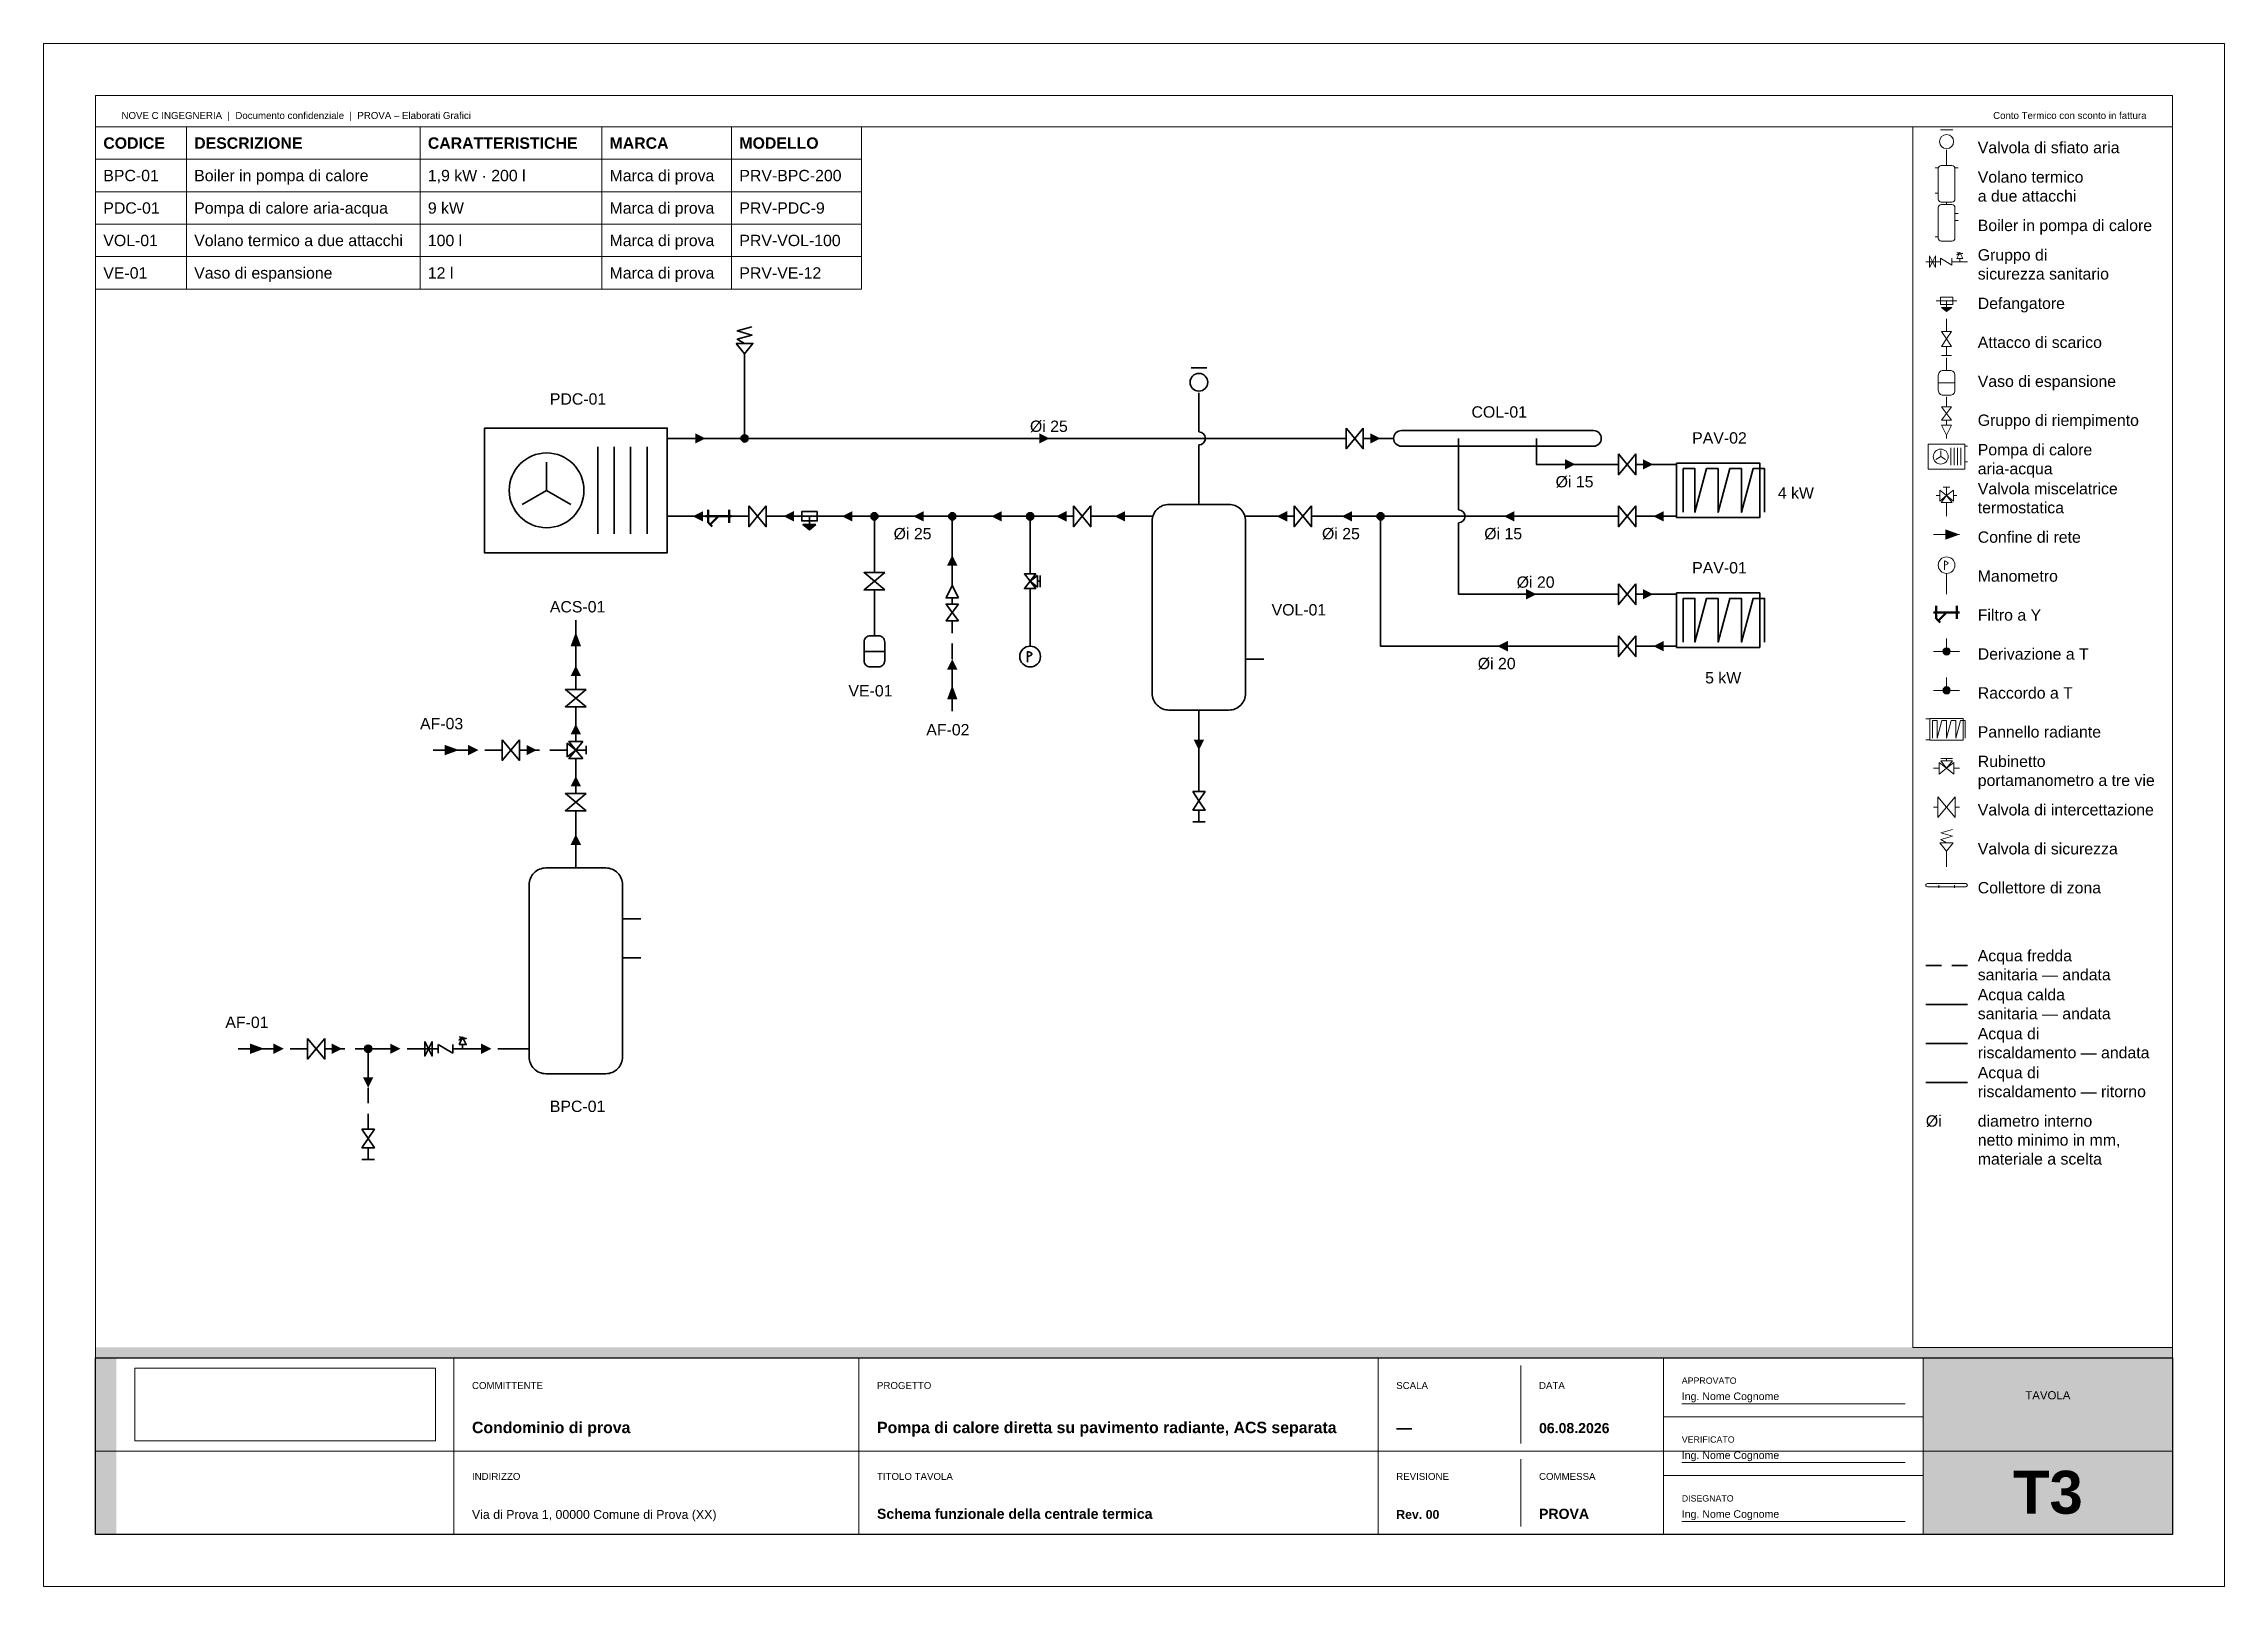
# Paper-space layout 'A3' of a CAD drawing. Header units: millimetres. Extents: x 0 to 420, y 0 to 297.
# The model-space entities are those that its viewports show. They can reach past a viewport. Long polylines and large blocks are cut down to what shows.
import ezdxf
from ezdxf.enums import TextEntityAlignment as Align

# ---------------------------------------------------------------- set-up
doc = ezdxf.new("R2010")
doc.units = ezdxf.units.MM
doc.linetypes.add('NOVEC_TRATTO_3_2', pattern=[5, 3, -2])
doc.layers.add('G-ANNO-NPLT', color=7, linetype='Continuous', lineweight=18, plot=False)
for name, color, linetype, lineweight in [('G-ANNO-TTLB', 7, 'Continuous', 18), ('M-ANNO-DIAM', 7, 'Continuous', 18), ('M-ANNO-IDEN', 7, 'Continuous', 18), ('M-ANNO-LEGN', 7, 'Continuous', 18), ('M-ANNO-SCHD', 7, 'Continuous', 18), ('M-DIAG-EQPM', 7, 'Continuous', 35)]:
    doc.layers.add(name, color=color, linetype=linetype, lineweight=lineweight)
for name, color, linetype, lineweight, true_color in [('M-HWTR-RETN', 142, 'Continuous', 35, 0x2471a3), ('M-HWTR-SPLY', 22, 'Continuous', 35, 0xc0392b), ('P-DOMW-CPIP', 161, 'NOVEC_TRATTO_3_2', 35, 0x5dade2), ('P-DOMW-HPIP', 30, 'Continuous', 35, 0xd68910)]:
    doc.layers.add(name, color=color, linetype=linetype, lineweight=lineweight, true_color=true_color)
doc.styles.add('NOVEC_ARIAL', font='arial.ttf')
doc.styles.add('NOVEC_ARIAL_GRASSETTO', font='arialbd.ttf')
picture_1 = doc.add_image_def('image1.jpg', size_in_pixel=(2961, 716))

# ---------------------------------------------------------------- blocks, each defined once
blk = doc.blocks.new('NoveC_FlowArrow')
h = blk.add_hatch(color=0)
h.dxf.hatch_style = 1
h.paths.add_polyline_path([(0, 0), (-2, 1), (-2, -1)])
blk = doc.blocks.new('NoveC_BufferTwoPort')
at = {"color": 0, "linetype": 'Continuous', "lineweight": -2}
for p, q in [((12.5, 0), (12.5, -2.7)), ((0, -5), (3.5, -5)), ((25, -5), (21.5, -5)), ((0, -32.5), (3.5, -32.5)), ((12.5, -45), (12.5, -42.3))]:
    blk.add_line(p, q, dxfattribs=at)
blk.add_lwpolyline([(6.74, -2.7), (18.26, -2.7, -0.414214), (21.5, -5.94), (21.5, -39.06, -0.414214), (18.26, -42.3), (6.74, -42.3, -0.414214), (3.5, -39.06), (3.5, -5.94, -0.414214)], format="xyb", close=True, dxfattribs=at)
blk = doc.blocks.new('NoveC_AirVent')
at = {"color": 0, "linetype": 'Continuous', "lineweight": -2}
for p, q in [((1, -1.4), (4, -1.4)), ((2.5, -10), (2.5, -6.2))]:
    blk.add_line(p, q, dxfattribs=at)
blk.add_circle((2.5, -4.2), 1.7, dxfattribs=at)
blk = doc.blocks.new('NoveC_DrainConnection')
at = {"color": 0, "linetype": 'Continuous', "lineweight": -2}
for p, q in [((2.5, 0), (2.5, -3)), ((2.5, -6.6), (2.5, -8.8)), ((1.3, -8.8), (3.7, -8.8))]:
    blk.add_line(p, q, dxfattribs=at)
for points in [[(1.3, -3), (3.7, -3), (2.5, -4.8)], [(1.3, -6.6), (3.7, -6.6), (2.5, -4.8)]]:
    blk.add_lwpolyline(points, close=True, dxfattribs=at)
blk = doc.blocks.new('NoveC_HeatPumpAirWater')
at = {"color": 0, "linetype": 'Continuous', "lineweight": -2}
for p, q in [((24.224, -6.6), (24.224, -23.4)), ((27.392, -6.6), (27.392, -23.4)), ((30.56, -6.6), (30.56, -23.4)), ((33.728, -6.6), (33.728, -23.4)), ((40, -5), (37.6, -5)), ((14.368, -15), (14.368, -9.6)), ((14.368, -15), (9.688, -17.736)), ((14.368, -15), (19.048, -17.736)), ((40, -20), (37.6, -20))]:
    blk.add_line(p, q, dxfattribs=at)
blk.add_lwpolyline([(2.4, -3), (37.6, -3), (37.6, -27), (2.4, -27)], close=True, dxfattribs=at)
blk.add_circle((14.368, -15), 7.2, dxfattribs=at)
blk = doc.blocks.new('NoveC_TeeBranch')
at = {"linetype": 'Continuous', "lineweight": -2}
h = blk.add_hatch(color=0, dxfattribs=at)
h.dxf.hatch_style = 1
h.paths.add_polyline_path([(1.8, -2.5, 1), (3.2, -2.5, 1)])
at = {"color": 0, "linetype": 'Continuous', "lineweight": -2}
for p, q in [((2.5, 0), (2.5, -2.5)), ((0, -2.5), (5, -2.5))]:
    blk.add_line(p, q, dxfattribs=at)
blk.add_circle((2.5, -2.5), 0.7, dxfattribs=at)
blk = doc.blocks.new('NoveC_NetworkBoundary')
at = {"color": 0, "linetype": 'Continuous', "lineweight": -2}
blk.add_line((0, -2.5), (5, -2.5), dxfattribs=at)
blk = doc.blocks.new('NoveC_DhwHeatPump')
at = {"color": 0, "linetype": 'Continuous', "lineweight": -2}
for p, q in [((12.5, 0), (12.5, -2.7)), ((25, -12.5), (21.5, -12.5)), ((25, -20), (21.5, -20)), ((0, -37.5), (3.5, -37.5))]:
    blk.add_line(p, q, dxfattribs=at)
blk.add_lwpolyline([(6.74, -2.7), (18.26, -2.7, -0.414214), (21.5, -5.94), (21.5, -39.06, -0.414214), (18.26, -42.3), (6.74, -42.3, -0.414214), (3.5, -39.06), (3.5, -5.94, -0.414214)], format="xyb", close=True, dxfattribs=at)
blk = doc.blocks.new('NoveC_MixingValveThermostatic')
at = {"color": 0, "linetype": 'Continuous', "lineweight": -2}
for p, q in [((1.7, -3), (3.3, -3)), ((2.5, -5), (2.5, -3)), ((0, -5), (0.85, -5)), ((2.5, -6.65), (2.5, -10)), ((4.15, -5), (5, -5))]:
    blk.add_line(p, q, dxfattribs=at)
for points in [[(0.85, -3.68), (0.85, -6.32), (2.5, -5)], [(4.15, -3.68), (4.15, -6.32), (2.5, -5)], [(1.18, -6.65), (3.82, -6.65), (2.5, -5)]]:
    blk.add_lwpolyline(points, close=True, dxfattribs=at)
blk = doc.blocks.new('NoveC_ZoneManifold')
at = {"color": 0, "linetype": 'Continuous', "lineweight": -2}
for p, q in [((12.5, -2.5), (12.5, -5)), ((27.5, -2.5), (27.5, -5))]:
    blk.add_line(p, q, dxfattribs=at)
blk.add_lwpolyline([(1.5, -1), (38.5, -1, -0.414214), (40, -2.5), (40, -2.5, -0.414214), (38.5, -4), (1.5, -4, -0.414214), (0, -2.5), (0, -2.5, -0.414214)], format="xyb", close=True, dxfattribs=at)
blk = doc.blocks.new('NoveC_UnderfloorPanel')
at = {"color": 0, "linetype": 'Continuous', "lineweight": -2}
for p, q in [((0, -2.5), (2, -2.5)), ((0, -12.5), (2, -12.5))]:
    blk.add_line(p, q, dxfattribs=at)
blk.add_lwpolyline([(2, -2.25), (18, -2.25), (18, -12.75), (2, -12.75)], close=True, dxfattribs=at)
blk.add_lwpolyline([(3.28, -11.7), (3.28, -3.3), (5.52, -3.3), (5.52, -11.7), (7.76, -3.3), (10, -3.3), (10, -11.7), (12.24, -3.3), (14.48, -3.3), (14.48, -11.7), (16.72, -3.3), (18.96, -3.3), (18.96, -11.7)], dxfattribs=at)
blk = doc.blocks.new('NoveC_ValveSafety')
at = {"color": 0, "linetype": 'Continuous', "lineweight": -2}
blk.add_line((2.5, -10), (2.5, -6.2), dxfattribs=at)
blk.add_lwpolyline([(0.9, -4.2), (4.1, -4.2), (2.5, -6.2)], close=True, dxfattribs=at)
blk.add_lwpolyline([(2.5, -4.2), (1.1, -3.4), (3.9, -2.6), (1.1, -1.8), (3.9, -1)], dxfattribs=at)
blk = doc.blocks.new('NoveC_PressureGauge')
at = {"color": 0, "linetype": 'Continuous', "lineweight": -2}
blk.add_line((2.5, -10), (2.5, -5), dxfattribs=at)
blk.add_circle((2.5, -3), 2, dxfattribs=at)
blk = doc.blocks.new('NoveC_PressureGauge_Lettera')
at = {"color": 0, "linetype": 'Continuous', "lineweight": -2}
blk.add_line((-0.5, 1), (-0.5, -1.1), dxfattribs=at)
blk.add_lwpolyline([(-0.5, 1), (-0.24, 0.92), (-0.03, 0.83), (0.14, 0.75), (0.26, 0.67), (0.33, 0.58), (0.35, 0.5), (0.33, 0.42), (0.26, 0.33), (0.14, 0.25), (-0.03, 0.17), (-0.24, 0.08), (-0.5, 0)], dxfattribs=at)
blk = doc.blocks.new('NoveC_FillingUnit')
at = {"color": 0, "linetype": 'Continuous', "lineweight": -2}
for p, q in [((2.5, 0), (2.5, -2.4)), ((2.5, -5.6), (2.5, -6.8)), ((2.5, -9.2), (2.5, -10))]:
    blk.add_line(p, q, dxfattribs=at)
for points in [[(1.3, -2.4), (3.7, -2.4), (2.5, -4)], [(1.3, -5.6), (3.7, -5.6), (2.5, -4)], [(1.3, -6.8), (3.7, -6.8), (2.5, -9.2)]]:
    blk.add_lwpolyline(points, close=True, dxfattribs=at)
blk = doc.blocks.new('NoveC_ExpansionConnection')
at = {"color": 0, "linetype": 'Continuous', "lineweight": -2}
for p, q in [((2.5, 0), (2.5, -3)), ((0.5, -6), (4.5, -6))]:
    blk.add_line(p, q, dxfattribs=at)
blk.add_lwpolyline([(1.7, -3), (3.3, -3, -0.414214), (4.5, -4.2), (4.5, -7.8, -0.414214), (3.3, -9), (1.7, -9, -0.414214), (0.5, -7.8), (0.5, -4.2, -0.414214)], format="xyb", close=True, dxfattribs=at)
blk = doc.blocks.new('NoveC_TeeJunction')
at = {"linetype": 'Continuous', "lineweight": -2}
h = blk.add_hatch(color=0, dxfattribs=at)
h.dxf.hatch_style = 1
h.paths.add_polyline_path([(1.8, -2.5, 1), (3.2, -2.5, 1)])
at = {"color": 0, "linetype": 'Continuous', "lineweight": -2}
for p, q in [((2.5, 0), (2.5, -2.5)), ((0, -2.5), (5, -2.5))]:
    blk.add_line(p, q, dxfattribs=at)
blk.add_circle((2.5, -2.5), 0.7, dxfattribs=at)
blk = doc.blocks.new('NoveC_ValveIsolation')
at = {"color": 0, "linetype": 'Continuous', "lineweight": -2}
for p, q in [((0, -2.5), (0.8333, -2.5)), ((4.1667, -2.5), (5, -2.5))]:
    blk.add_line(p, q, dxfattribs=at)
for points in [[(0.8333, -0.5), (0.8333, -4.5), (2.5, -2.5)], [(4.1667, -0.5), (4.1667, -4.5), (2.5, -2.5)]]:
    blk.add_lwpolyline(points, close=True, dxfattribs=at)
blk = doc.blocks.new('NoveC_DirtSeparator')
at = {"linetype": 'Continuous', "lineweight": -2}
h = blk.add_hatch(color=0, dxfattribs=at)
h.dxf.hatch_style = 1
h.paths.add_polyline_path([(1.25, -6.6), (3.75, -6.6), (2.5, -7.6)])
at = {"color": 0, "linetype": 'Continuous', "lineweight": -2}
for p, q in [((0, -5), (5, -5)), ((2.5, -5), (2.5, -7.6))]:
    blk.add_line(p, q, dxfattribs=at)
for points in [[(1, -4.1), (4, -4.1), (4, -5.9), (1, -5.9)], [(1.25, -6.6), (3.75, -6.6), (2.5, -7.6)]]:
    blk.add_lwpolyline(points, close=True, dxfattribs=at)
blk = doc.blocks.new('NoveC_Strainer')
at = {"color": 0, "linetype": 'Continuous', "lineweight": -2}
for p, q in [((0, -2.5), (5, -2.5)), ((0.5, -1.25), (0.5, -3.75)), ((0.5464, -3.7464), (1.2536, -4.4536)), ((2.5, -2.5), (0.9, -4.1)), ((4.5, -1.25), (4.5, -3.75))]:
    blk.add_line(p, q, dxfattribs=at)
blk = doc.blocks.new('NoveC_ValveGaugeCock3way')
at = {"color": 0, "linetype": 'Continuous', "lineweight": -2}
for p, q in [((0, -2.5), (1.1, -2.5)), ((1.38, -0.6), (3.62, -0.6)), ((2.5, -1.1), (2.5, -0.6)), ((3.9, -2.5), (5, -2.5))]:
    blk.add_line(p, q, dxfattribs=at)
for points in [[(1.1, -1.38), (1.1, -3.62), (2.5, -2.5)], [(1.38, -1.1), (3.62, -1.1), (2.5, -2.5)], [(3.9, -1.38), (3.9, -3.62), (2.5, -2.5)]]:
    blk.add_lwpolyline(points, close=True, dxfattribs=at)
blk = doc.blocks.new('NoveC_DhwSafetyGroup')
at = {"color": 0, "linetype": 'Continuous', "lineweight": -2}
for p, q in [((0, -2.5), (3.5, -2.5)), ((3.5, -1.66), (3.5, -3.34)), ((3.5, -1.66), (6.3, -3.34)), ((6.3, -1.66), (6.3, -3.34)), ((6.3, -2.5), (10, -2.5)), ((8.2, -2.5), (8.2, -1.7))]:
    blk.add_line(p, q, dxfattribs=at)
for points in [[(0.9, -1.1), (0.9, -3.9), (1.6, -2.5)], [(2.3, -1.1), (2.3, -3.9), (1.6, -2.5)], [(7.5, -1.7), (8.9, -1.7), (8.2, -0.3)]]:
    blk.add_lwpolyline(points, close=True, dxfattribs=at)
blk.add_lwpolyline([(8.2, -0.3), (7.5, -0.8), (8.9, -0.5), (7.5, -0.2)], dxfattribs=at)

msp = doc.modelspace()

# ---------------------------------------------------------------- linework, layer by layer
at = {"layer": 'M-ANNO-LEGN', "color": 161, "linetype": 'NOVEC_TRATTO_3_2', "lineweight": 35, "true_color": 0x5dade2}
msp.add_line((362.5, 119.5), (370.5, 119.5), dxfattribs=at)
at = {"layer": 'M-ANNO-LEGN', "color": 30, "linetype": 'Continuous', "lineweight": 35, "true_color": 0xd68910}
msp.add_line((362.5, 112), (370.5, 112), dxfattribs=at)
at = {"layer": 'M-ANNO-LEGN', "color": 22, "linetype": 'Continuous', "lineweight": 35, "true_color": 0xc0392b}
msp.add_line((362.5, 104.5), (370.5, 104.5), dxfattribs=at)
at = {"layer": 'M-ANNO-LEGN', "color": 142, "linetype": 'Continuous', "lineweight": 35, "true_color": 0x2471a3}
msp.add_line((362.5, 97), (370.5, 97), dxfattribs=at)
at = {"layer": 'M-ANNO-LEGN'}
msp.add_lwpolyline([(360, 281), (410, 281), (410, 46), (360, 46)], close=True, dxfattribs=at)
at = {"layer": 'M-ANNO-SCHD'}
for p, q in [((10, 281), (157.5, 281)), ((10, 281), (10, 249.75)), ((27.5, 281), (27.5, 249.75)), ((72.5, 281), (72.5, 249.75)), ((107.5, 281), (107.5, 249.75)), ((132.5, 281), (132.5, 249.75)), ((157.5, 281), (157.5, 249.75)), ((10, 274.75), (157.5, 274.75)), ((10, 268.5), (157.5, 268.5)), ((10, 262.25), (157.5, 262.25)), ((10, 256), (157.5, 256)), ((10, 249.75), (157.5, 249.75))]:
    msp.add_line(p, q, dxfattribs=at)
at = {"layer": 'M-HWTR-RETN', "flags": 128}
for points in [[(127.5, 206), (122.5, 206)], [(135, 206), (132.5, 206)], [(145, 206), (140, 206)], [(157.5, 206), (150, 206)], [(172.5, 206), (162.5, 206)], [(187.5, 206), (177.5, 206)], [(197.5, 206), (192.5, 206)], [(210, 206), (202.5, 206)], [(240, 206), (235, 206)], [(255, 206), (245, 206)], [(302.5, 206), (260, 206)], [(312.5, 206), (307.5, 206)], [(160, 203.5), (160, 196)], [(175, 193.5), (175, 203.5)], [(190, 203.5), (190, 196)], [(302.5, 181), (257.5, 181), (257.5, 203.5)], [(160, 191), (160, 186)], [(190, 191), (190, 186)], [(312.5, 181), (307.5, 181)]]:
    msp.add_lwpolyline(points, dxfattribs=at)
at = {"layer": 'M-HWTR-SPLY', "flags": 128}
for points in [[(135, 223.5), (135, 233.5)], [(222.5, 222.25), (222.5, 226)], [(122.5, 221), (132.5, 221)], [(137.5, 221), (250, 221)], [(222.5, 211), (222.5, 219.75)], [(255, 221), (260, 221)], [(272.5, 218.5), (272.5, 207.25)], [(287.5, 218.5), (287.5, 216), (302.5, 216)], [(307.5, 216), (312.5, 216)], [(272.5, 204.75), (272.5, 191), (302.5, 191)], [(307.5, 191), (312.5, 191)], [(222.5, 166), (222.5, 156)]]:
    msp.add_lwpolyline(points, dxfattribs=at)
at = {"layer": 'M-HWTR-SPLY', "linetype": 'Continuous'}
for centre in [(222.5, 221), (272.5, 206)]:
    msp.add_arc(centre, 1.25, 270, 90, dxfattribs=at)
at = {"layer": 'P-DOMW-CPIP', "flags": 128}
for points in [[(175, 173.5), (175, 183.5)], [(80, 161), (87.5, 161)], [(92.5, 161), (97.5, 161)], [(42.5, 103.5), (50, 103.5)], [(55, 103.5), (60, 103.5)], [(62.5, 101), (62.5, 91)], [(65, 103.5), (72.5, 103.5)], [(82.5, 103.5), (90, 103.5)]]:
    msp.add_lwpolyline(points, dxfattribs=at)
at = {"layer": 'P-DOMW-HPIP', "flags": 128}
for points in [[(102.5, 173.5), (102.5, 181)], [(102.5, 163.5), (102.5, 168.5)], [(102.5, 153.5), (102.5, 158.5)], [(102.5, 141), (102.5, 148.5)]]:
    msp.add_lwpolyline(points, dxfattribs=at)

# ---------------------------------------------------------------- block references
at = {"layer": 'M-ANNO-LEGN', "lineweight": 18}
for name, p, xscale, yscale in [('NoveC_AirVent', (364.5, 281.5), 0.8, 0.8), ('NoveC_BufferTwoPort', (364.27778, 274), 0.17777777777777778, 0.17777777777777778), ('NoveC_DhwHeatPump', (364.27778, 266.5), 0.17777777777777778, 0.17777777777777778), ('NoveC_DhwSafetyGroup', (362.5, 257), 0.8, 0.8), ('NoveC_DirtSeparator', (364.5, 251.5), 0.8, 0.8), ('NoveC_DrainConnection', (364.5, 244), 0.8, 0.8), ('NoveC_ExpansionConnection', (364.5, 236.5), 0.8, 0.8), ('NoveC_FillingUnit', (364.5, 229), 0.8, 0.8), ('NoveC_HeatPumpAirWater', (362.5, 220.5), 0.2, 0.2), ('NoveC_MixingValveThermostatic', (364.5, 214), 0.8, 0.8), ('NoveC_PressureGauge', (364.5, 199), 0.8, 0.8), ('NoveC_PressureGauge_Lettera', (366.5, 196.6), 0.8, 0.8), ('NoveC_UnderfloorPanel', (362.5, 168), 0.4, 0.4), ('NoveC_ValveSafety', (364.5, 146.5), 0.8, 0.8), ('NoveC_ZoneManifold', (362.5, 135.5), 0.2, 0.2)]:
    msp.add_blockref(name, p, dxfattribs=dict(at, xscale=xscale, yscale=yscale))
for name, p in [('NoveC_NetworkBoundary', (364, 205)), ('NoveC_TeeBranch', (364, 182.5)), ('NoveC_TeeJunction', (364, 175)), ('NoveC_ValveGaugeCock3way', (364, 160)), ('NoveC_ValveIsolation', (364, 152.5))]:
    msp.add_blockref(name, p, dxfattribs=at)
at = {"layer": 'M-ANNO-LEGN', "lineweight": 50}
msp.add_blockref('NoveC_Strainer', (364, 190), dxfattribs=at)
at = {"layer": 'M-DIAG-EQPM'}
for name, p in [('NoveC_ValveSafety', (132.5, 243.5)), ('NoveC_AirVent', (220, 236)), ('NoveC_HeatPumpAirWater', (82.5, 226)), ('NoveC_TeeBranch', (132.5, 223.5)), ('NoveC_ValveIsolation', (250, 223.5)), ('NoveC_ZoneManifold', (260, 223.5)), ('NoveC_ValveIsolation', (302.5, 218.5)), ('NoveC_UnderfloorPanel', (312.5, 218.5)), ('NoveC_ValveIsolation', (135, 208.5)), ('NoveC_ValveIsolation', (197.5, 208.5)), ('NoveC_ValveIsolation', (240, 208.5)), ('NoveC_ValveIsolation', (302.5, 208.5)), ('NoveC_ValveIsolation', (302.5, 193.5)), ('NoveC_UnderfloorPanel', (312.5, 193.5)), ('NoveC_ExpansionConnection', (157.5, 186)), ('NoveC_ValveIsolation', (302.5, 183.5)), ('NoveC_PressureGauge_Lettera', (190, 179)), ('NoveC_NetworkBoundary', (75, 163.5)), ('NoveC_ValveIsolation', (87.5, 163.5)), ('NoveC_DrainConnection', (220, 156)), ('NoveC_DhwHeatPump', (90, 141)), ('NoveC_ValveIsolation', (50, 106)), ('NoveC_DhwSafetyGroup', (72.5, 106)), ('NoveC_NetworkBoundary', (37.5, 106)), ('NoveC_DrainConnection', (60, 91))]:
    msp.add_blockref(name, p, dxfattribs=at)
for name, p, xscale in [('NoveC_BufferTwoPort', (235, 211), -1), ('NoveC_DirtSeparator', (150, 211), -1), ('NoveC_FlowArrow', (369, 202.5), 1.375), ('NoveC_FlowArrow', (80, 161), 1.375), ('NoveC_FlowArrow', (42.5, 103.5), 1.375)]:
    msp.add_blockref(name, p, dxfattribs=dict(at, xscale=xscale))
at = {"layer": 'M-DIAG-EQPM', "lineweight": 50}
msp.add_blockref('NoveC_Strainer', (127.5, 208.5), dxfattribs=at)
at = {"layer": 'M-DIAG-EQPM'}
for name, p, rotation in [('NoveC_TeeBranch', (162.5, 203.5), 180), ('NoveC_TeeBranch', (177.5, 203.5), 180), ('NoveC_TeeBranch', (192.5, 203.5), 180), ('NoveC_TeeJunction', (260, 203.5), 180), ('NoveC_ValveIsolation', (162.5, 196), 270), ('NoveC_FillingUnit', (177.5, 183.5), 180), ('NoveC_ValveGaugeCock3way', (192.5, 196), 270), ('NoveC_NetworkBoundary', (105, 186), 270), ('NoveC_PressureGauge', (192.5, 176), 180), ('NoveC_ValveIsolation', (105, 173.5), 270), ('NoveC_ValveIsolation', (105, 153.5), 270), ('NoveC_TeeBranch', (65, 101), 180)]:
    msp.add_blockref(name, p, dxfattribs=dict(at, rotation=rotation))
for name, p, xscale, rotation in [('NoveC_FlowArrow', (102.5, 183.75), 1.375, 90), ('NoveC_FlowArrow', (175, 173.5), 1.375, 90), ('NoveC_NetworkBoundary', (177.5, 168.5), -1, 270), ('NoveC_MixingValveThermostatic', (107.5, 158.5), -1, 270)]:
    msp.add_blockref(name, p, dxfattribs=dict(at, xscale=xscale, rotation=rotation))
at = {"layer": 'M-HWTR-RETN'}
for p, rotation in [((125, 206), 180), ((142.5, 206), 180), ((153.75, 206), 180), ((167.5, 206), 180), ((182.5, 206), 180), ((195, 206), 180), ((206.25, 206), 180), ((237.5, 206), 180), ((250, 206), 180), ((281.25, 206), 180), ((310, 206), 180), ((175, 198.5), 90), ((280, 181), 180), ((310, 181), 180)]:
    msp.add_blockref('NoveC_FlowArrow', p, dxfattribs=dict(at, rotation=rotation))
at = {"layer": 'M-HWTR-SPLY'}
for p in [(127.5, 221), (193.75, 221), (257.5, 221), (295, 216), (310, 216), (287.5, 191), (310, 191)]:
    msp.add_blockref('NoveC_FlowArrow', p, dxfattribs=at)
at = {"layer": 'M-HWTR-SPLY', "rotation": 270}
msp.add_blockref('NoveC_FlowArrow', (222.5, 161), dxfattribs=at)
at = {"layer": 'P-DOMW-CPIP'}
for p, rotation in [((175, 178.5), 90), ((62.5, 96), 270)]:
    msp.add_blockref('NoveC_FlowArrow', p, dxfattribs=dict(at, rotation=rotation))
for p in [(83.75, 161), (95, 161), (46.25, 103.5), (57.5, 103.5), (68.75, 103.5), (86.25, 103.5)]:
    msp.add_blockref('NoveC_FlowArrow', p, dxfattribs=at)
at = {"layer": 'P-DOMW-HPIP', "rotation": 90}
for p in [(102.5, 177.25), (102.5, 166), (102.5, 156), (102.5, 144.75)]:
    msp.add_blockref('NoveC_FlowArrow', p, dxfattribs=at)

# ---------------------------------------------------------------- texts
at = {"layer": 'M-ANNO-DIAM', "style": 'NOVEC_ARIAL'}
for s, p in [('Øi 25', (189.95587, 222.25)), ('Øi 15', (291.20587, 211.575)), ('Øi 25', (163.70587, 201.575)), ('Øi 25', (246.20587, 201.575)), ('Øi 15', (277.45587, 201.575)), ('Øi 20', (283.70587, 192.25)), ('Øi 20', (276.20587, 176.575))]:
    msp.add_text(s, height=2.1844, dxfattribs=at).set_placement(p)
at = {"layer": 'M-ANNO-IDEN', "style": 'NOVEC_ARIAL'}
for s, p in [('PDC-01', (97.5, 227.5)), ('COL-01', (275, 225)), ('PAV-02', (317.5, 220)), ('4 kW', (334, 209.4125)), ('PAV-01', (317.5, 195)), ('ACS-01', (97.5, 187.5)), ('VOL-01', (236.5, 186.9125)), ('VE-01', (155, 171.325)), ('5 kW', (320, 173.825)), ('AF-03', (72.5, 165)), ('AF-02', (170, 163.825)), ('AF-01', (35, 107.5)), ('BPC-01', (97.5, 91.325))]:
    msp.add_text(s, height=2.1844, dxfattribs=at).set_placement(p)
at = {"layer": 'M-ANNO-LEGN', "style": 'NOVEC_ARIAL'}
for s, p in [('Valvola di sfiato aria', (372.5, 275.9125)), ('Volano termico', (372.5, 270.2381)), ('a due attacchi', (372.5, 266.5869)), ('Boiler in pompa di calore', (372.5, 260.9125)), ('Gruppo di', (372.5, 255.2381)), ('sicurezza sanitario', (372.5, 251.5869)), ('Defangatore', (372.5, 245.9125)), ('Attacco di scarico', (372.5, 238.4125)), ('Vaso di espansione', (372.5, 230.9125)), ('Gruppo di riempimento', (372.5, 223.4125)), ('Pompa di calore', (372.5, 217.7381)), ('aria-acqua', (372.5, 214.0869)), ('Valvola miscelatrice', (372.5, 210.2381)), ('termostatica', (372.5, 206.5869)), ('Confine di rete', (372.5, 200.9125)), ('Manometro', (372.5, 193.4125)), ('Filtro a Y', (372.5, 185.9125)), ('Derivazione a T', (372.5, 178.4125)), ('Raccordo a T', (372.5, 170.9125)), ('Pannello radiante', (372.5, 163.4125)), ('Rubinetto', (372.5, 157.7381)), ('portamanometro a tre vie', (372.5, 154.0869)), ('Valvola di intercettazione', (372.5, 148.4125)), ('Valvola di sicurezza', (372.5, 140.9125)), ('Collettore di zona', (372.5, 133.4125)), ('Acqua fredda', (372.5, 120.3256)), ('sanitaria — andata', (372.5, 116.6744)), ('Acqua calda', (372.5, 112.8256)), ('sanitaria — andata', (372.5, 109.1744)), ('Acqua di', (372.5, 105.3256)), ('riscaldamento — andata', (372.5, 101.6744)), ('Acqua di', (372.5, 97.8256)), ('riscaldamento — ritorno', (372.5, 94.1744)), ('Øi', (362.5, 88.5)), ('diametro interno', (372.5, 88.5)), ('netto minimo in mm,', (372.5, 84.84875)), ('materiale a scelta', (372.5, 81.1975))]:
    msp.add_text(s, height=2.1844, dxfattribs=at).set_placement(p)
at = {"layer": 'M-ANNO-SCHD'}
for s, style, p in [('CODICE', 'NOVEC_ARIAL_GRASSETTO', (11.5, 276.76375)), ('DESCRIZIONE', 'NOVEC_ARIAL_GRASSETTO', (29, 276.76375)), ('CARATTERISTICHE', 'NOVEC_ARIAL_GRASSETTO', (74, 276.76375)), ('MARCA', 'NOVEC_ARIAL_GRASSETTO', (109, 276.76375)), ('MODELLO', 'NOVEC_ARIAL_GRASSETTO', (134, 276.76375)), ('BPC-01', 'NOVEC_ARIAL', (11.5, 270.51375)), ('Boiler in pompa di calore', 'NOVEC_ARIAL', (29, 270.51375)), ('1,9 kW · 200 l', 'NOVEC_ARIAL', (74, 270.51375)), ('Marca di prova', 'NOVEC_ARIAL', (109, 270.51375)), ('PRV-BPC-200', 'NOVEC_ARIAL', (134, 270.51375)), ('PDC-01', 'NOVEC_ARIAL', (11.5, 264.26375)), ('Pompa di calore aria-acqua', 'NOVEC_ARIAL', (29, 264.26375)), ('9 kW', 'NOVEC_ARIAL', (74, 264.26375)), ('Marca di prova', 'NOVEC_ARIAL', (109, 264.26375)), ('PRV-PDC-9', 'NOVEC_ARIAL', (134, 264.26375)), ('VOL-01', 'NOVEC_ARIAL', (11.5, 258.01375)), ('Volano termico a due attacchi', 'NOVEC_ARIAL', (29, 258.01375)), ('100 l', 'NOVEC_ARIAL', (74, 258.01375)), ('Marca di prova', 'NOVEC_ARIAL', (109, 258.01375)), ('PRV-VOL-100', 'NOVEC_ARIAL', (134, 258.01375)), ('VE-01', 'NOVEC_ARIAL', (11.5, 251.76375)), ('Vaso di espansione', 'NOVEC_ARIAL', (29, 251.76375)), ('12 l', 'NOVEC_ARIAL', (74, 251.76375)), ('Marca di prova', 'NOVEC_ARIAL', (109, 251.76375)), ('PRV-VE-12', 'NOVEC_ARIAL', (134, 251.76375))]:
    msp.add_text(s, height=2.1844, dxfattribs=dict(at, style=style)).set_placement(p)

psp = doc.layouts.new('A3')

# ---------------------------------------------------------------- hatches: boundary and pattern name
at = {"layer": 'G-ANNO-TTLB', "true_color": 0x2abfbf}
h = psp.add_hatch(color=133, dxfattribs=at)
h.dxf.hatch_style = 1
h.paths.add_polyline_path([(10, 46), (410, 46), (410, 44), (10, 44)])
at = {"layer": 'G-ANNO-TTLB', "true_color": 0x1c2e4a}
h = psp.add_hatch(color=159, dxfattribs=at)
h.dxf.hatch_style = 1
h.paths.add_polyline_path([(10, 44), (14, 44), (14, 10), (10, 10)])
at = {"layer": 'G-ANNO-TTLB', "true_color": 0x2abfbf}
h = psp.add_hatch(color=133, dxfattribs=at)
h.dxf.hatch_style = 1
h.paths.add_polyline_path([(362, 46), (410, 46), (410, 44), (362, 44)])
at = {"layer": 'G-ANNO-TTLB', "true_color": 0x1c2e4a}
h = psp.add_hatch(color=159, dxfattribs=at)
h.dxf.hatch_style = 1
h.paths.add_polyline_path([(362, 44), (410, 44), (410, 10), (362, 10)])

# ---------------------------------------------------------------- linework, layer by layer
at = {"layer": 'G-ANNO-TTLB', "color": 254, "lineweight": 9, "true_color": 0xe0e0e0}
for p, q in [((14, 281), (406, 281)), ((79, 10), (79, 44)), ((284.5, 27.5), (284.5, 42.5)), ((315.5, 35.167), (358.5, 35.167)), ((312, 32.667), (362, 32.667)), ((284.5, 11.5), (284.5, 24.5)), ((312, 21.333), (362, 21.333)), ((315.5, 23.833), (358.5, 23.833)), ((315.5, 12.5), (358.5, 12.5))]:
    psp.add_line(p, q, dxfattribs=at)
at = {"layer": 'G-ANNO-TTLB', "color": 159, "lineweight": 15, "true_color": 0x1c2e4a}
for p, q in [((79, 10), (79, 44)), ((157, 10), (157, 44)), ((257, 10), (257, 44)), ((312, 10), (312, 44)), ((362, 10), (362, 44))]:
    psp.add_line(p, q, dxfattribs=at)
at = {"layer": 'G-ANNO-TTLB', "color": 254, "lineweight": 15, "true_color": 0xe0e0e0}
psp.add_line((10, 26), (410, 26), dxfattribs=at)
at = {"layer": 'G-ANNO-TTLB', "color": 159, "lineweight": 18, "true_color": 0x1c2e4a}
psp.add_lwpolyline([(10, 287), (410, 287), (410, 10), (10, 10)], close=True, dxfattribs=at)
at = {"layer": 'G-ANNO-TTLB', "color": 159, "lineweight": 30, "true_color": 0x1c2e4a}
psp.add_lwpolyline([(10, 44), (410, 44), (410, 10), (10, 10)], close=True, dxfattribs=at)

# ---------------------------------------------------------------- texts
at = {"layer": 'G-ANNO-TTLB', "color": 253, "true_color": 0x999999, "style": 'NOVEC_ARIAL'}
for s, height, p in [('NOVE C INGEGNERIA  |  Documento confidenziale  |  PROVA – Elaborati Grafici', 1.3349, (15, 282.5)), ('COMMITTENTE', 1.3349, (82.5, 38)), ('PROGETTO', 1.3349, (160.5, 38)), ('SCALA', 1.3349, (260.5, 38)), ('DATA', 1.3349, (288, 38)), ('APPROVATO', 1.2136, (315.5, 39)), ('VERIFICATO', 1.2136, (315.5, 27.667)), ('INDIRIZZO', 1.3349, (82.5, 20.5)), ('TITOLO TAVOLA', 1.3349, (160.5, 20.5)), ('REVISIONE', 1.3349, (260.5, 20.5)), ('COMMESSA', 1.3349, (288, 20.5)), ('DISEGNATO', 1.2136, (315.5, 16.333))]:
    psp.add_text(s, height=height, dxfattribs=at).set_placement(p)
psp.add_text('Conto Termico con sconto in fattura', height=1.3349, dxfattribs=at).set_placement((405, 282.5), align=Align.RIGHT)
at = {"layer": 'G-ANNO-TTLB', "color": 59, "true_color": 0x2d2d2d}
for s, height, style, p in [('Ing. Nome Cognome', 1.4563, 'NOVEC_ARIAL', (315.5, 35.867)), ('Condominio di prova', 2.1844, 'NOVEC_ARIAL_GRASSETTO', (82.5, 29.5)), ('Pompa di calore diretta su pavimento radiante, ACS separata', 2.1844, 'NOVEC_ARIAL_GRASSETTO', (160.5, 29.5)), ('—', 2.184, 'NOVEC_ARIAL_GRASSETTO', (260.5, 29.5)), ('06.08.2026', 1.9417, 'NOVEC_ARIAL_GRASSETTO', (288, 29.5)), ('Ing. Nome Cognome', 1.4563, 'NOVEC_ARIAL', (315.5, 24.533)), ('Via di Prova 1, 00000 Comune di Prova (XX)', 1.6989, 'NOVEC_ARIAL', (82.5, 13)), ('Schema funzionale della centrale termica', 1.9417, 'NOVEC_ARIAL_GRASSETTO', (160.5, 13)), ('Rev. 00', 1.6989, 'NOVEC_ARIAL_GRASSETTO', (260.5, 13)), ('PROVA', 1.9417, 'NOVEC_ARIAL_GRASSETTO', (288, 13)), ('Ing. Nome Cognome', 1.4563, 'NOVEC_ARIAL', (315.5, 13.2))]:
    psp.add_text(s, height=height, dxfattribs=dict(at, style=style)).set_placement(p)
at = {"layer": 'G-ANNO-TTLB', "color": 255, "true_color": 0xffffff, "transparency": 33554559, "style": 'NOVEC_ARIAL'}
psp.add_text('TAVOLA', height=1.5777, dxfattribs=at).set_placement((386, 36), align=Align.CENTER)
at = {"layer": 'G-ANNO-TTLB', "color": 255, "true_color": 0xffffff, "style": 'NOVEC_ARIAL_GRASSETTO'}
psp.add_text('T3', height=8.2521, dxfattribs=at).set_placement((386, 14), align=Align.CENTER)

# ---------------------------------------------------------------- pictures from other files: only their frames are drawn
at = {"layer": 'G-ANNO-TTLB'}
image = psp.add_image(picture_1, insert=(17.552, 28), size_in_units=(57.896, 14), dxfattribs=at)

# ---------------------------------------------------------------- viewports
at = {"layer": 'G-ANNO-NPLT'}
psp.add_viewport(center=(210, 148.5), size=(420, 297), view_center_point=(210, 148.5), view_height=297, dxfattribs=at)

doc.saveas('drawing.dxf')
